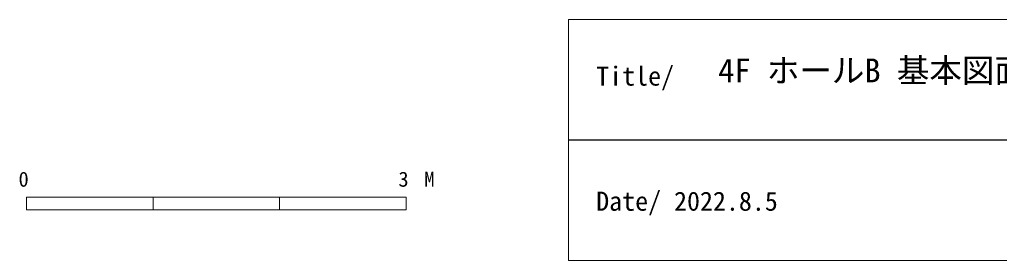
# Model space of a CAD drawing. Units: millimetres, scale not verified. Extents: x -22520 to 22520, y -13465 to 13465.
# Drawn here: x 3998 to 11735, y -10975 to -9075 of the extents above; entities that cross this region are included whole.
import ezdxf
from ezdxf.enums import TextEntityAlignment as Align

# ---------------------------------------------------------------- set-up
doc = ezdxf.new("R2010")
doc.units = ezdxf.units.MM
doc.header["$LTSCALE"] = 100
doc.layers.add('0-1___', color=7, linetype='Continuous', lineweight=18)
doc.styles.add('ＭＳ ゴシック', font='')
doc.styles.get('ＭＳ ゴシック').set_extended_font_data('MS Gothic')

# ---------------------------------------------------------------- blocks, each defined once
blk = doc.blocks.new('____')
at = {"layer": '0-1___'}
for p, q in [((6618.7, -11294.9), (6618.7, -9394.9)), ((18618.7, -9394.9), (6618.7, -9394.9)), ((18618.7, -10344.9), (6618.7, -10344.9)), ((2338.7, -10894.9), (2338.7, -10794.9)), ((5338.7, -10794.9), (2338.7, -10794.9)), ((3338.7, -10794.9), (3338.7, -10894.9)), ((4338.7, -10794.9), (4338.7, -10894.9))]:
    blk.add_line(p, q, dxfattribs=at)
for points in [[(18618.7, -11294.9), (6618.7, -11294.9), (6618.7, -10344.9)], [(5338.7, -10794.9), (5338.7, -10894.9), (2338.7, -10894.9)]]:
    blk.add_lwpolyline(points, dxfattribs=at)

msp = doc.modelspace()

# ---------------------------------------------------------------- linework, layer by layer
at = {"layer": '0-1___'}
for points in [[(8331.3, -9075.2), (20331.3, -9075.2), (20331.3, -10975.2), (8331.3, -10975.2)], [(8331.3, -10025.2), (20331.3, -10025.2), (20331.3, -10975.2), (8331.3, -10975.2)], [(4051.3, -10475.2), (5051.3, -10475.2), (5051.3, -10575.2), (4051.3, -10575.2)], [(5051.3, -10475.2), (6051.3, -10475.2), (6051.3, -10575.2), (5051.3, -10575.2)], [(6051.3, -10475.2), (7051.3, -10475.2), (7051.3, -10575.2), (6051.3, -10575.2)]]:
    msp.add_lwpolyline(points, close=True, dxfattribs=at)

# ---------------------------------------------------------------- block references
msp.add_blockref('____', (1712.6, 319.7), dxfattribs=at)

# ---------------------------------------------------------------- texts
at = {"layer": '0-1___', "style": 'ＭＳ ゴシック'}
for s, height, p in [('4F ホールB 基本図面', 188.3, (9514.3, -9626.9)), ('Title/', 150.6, (8551.1, -9641.3)), ('0', 118.4, (3989.2, -10429.2)), ('3', 118.4, (6989.2, -10429.2)), (' M', 118.4, (7113.5, -10429.2)), ('Date/ 2022.8.5', 150.6, (8551.1, -10628.6))]:
    msp.add_text(s, height=height, dxfattribs=at).set_placement(p, align=Align.BOTTOM_LEFT)

doc.saveas('drawing.dxf')
